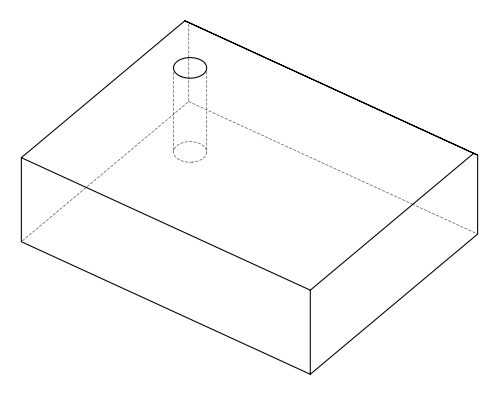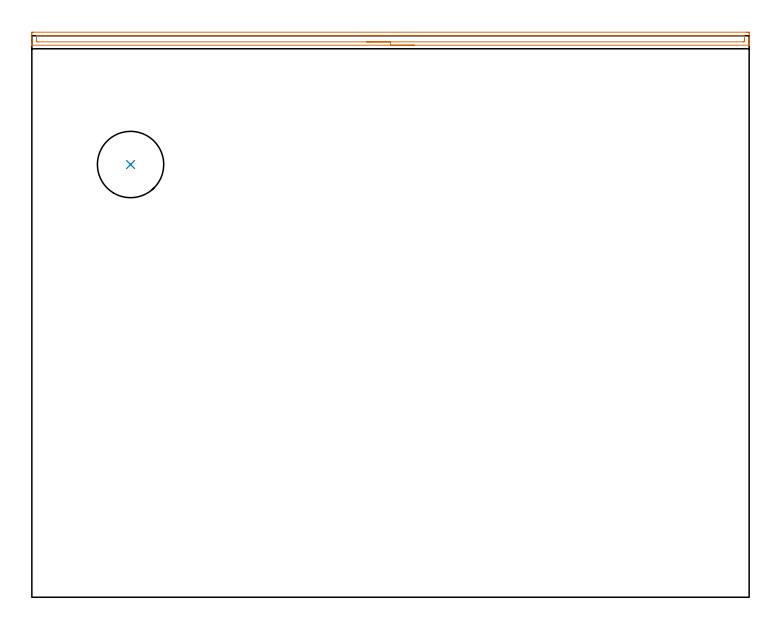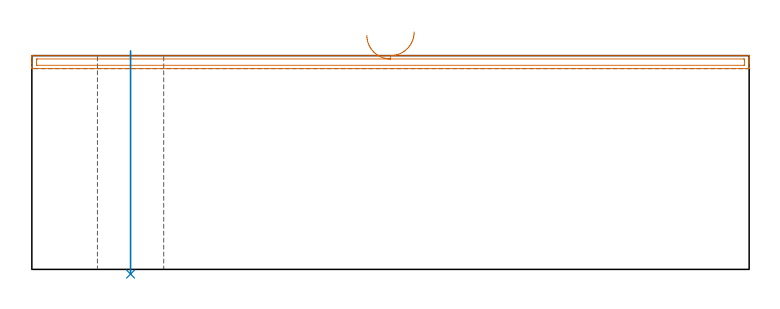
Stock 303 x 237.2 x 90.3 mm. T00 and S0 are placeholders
(PLAN: 2 operations, 1 tool changes, 5.4 min)
(1 AREA_MILL | FG_CHAMFER_SURFACE | UGT0205_001 | 5.04 min | 4590 mm3)
(2 INDEXABLE_INSERT_DRILL_THROUGH_HOLE_FROM_SOLID | STEP1HOLE | NXT0302_027 | 0.38 min | 55572 mm3)
(TOOL UGT0205_001 | Chamfer Mill 20 x 3 x 45 deg. | D20 FL50 Z2)
(TOOL NXT0302_027 | Index. Insert Drill 28mm [880-D2800L32-05] | D28 PA176 FL140 Z2)
(OP 1 AREA_MILL)
G17 G21 G94 G90
T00 M6
G54
G17 G0 G90 X161.5 Y233.2 S1061 M3
G43 Z100.3 H0
G94 G1 X161.462 Z99.428 F250.
X161.348 Z98.563
X161.159 Z97.712
X160.897 Z96.88
X160.563 Z96.074
X160.16 Z95.3
X159.692 Z94.564
X159.16 Z93.872
X158.571 Z93.229
X157.928 Z92.639
X157.236 Z92.108
X156.5 Z91.64
X155.726 Z91.237
X154.92 Z90.903
X154.088 Z90.641
X153.236 Z90.452
X152.372 Z90.338
X151.5 Z90.3
X0.164
X0.009 Y233.203 Z90.288
X0. Y233.232 Z90.258
Y233.592 Z89.908
Y233.966 Z89.534
Y234.619 Z88.876
Y235.833 Z87.664
Y236.394 Z87.101
Y237.888 Z85.608
X0.003 Y238.168 Z85.328
X0.008 Y238.691 Z84.805
X0.082 Y238.694 Z84.803
X0.611 Y238.7 Z84.8
X301.854
X302.389 Y238.699 Z84.801
X302.918 Y238.694 Z84.803
X302.992 Y238.691 Z84.805
X303. Y238.168 Z85.328
Y236.394 Z87.101
Y235.833 Z87.664
Y235.506 Z87.99
Y234.946 Z88.55
Y234.619 Z88.876
Y233.966 Z89.534
Y233.592 Z89.908
Y233.232 Z90.258
X302.991 Y233.203 Z90.288
X302.836 Y233.2 Z90.3
X151.5
Y234.614 Z88.886
X2.401
X2.01 Y234.619 Z88.881
X2.001 Y235.012 Z88.488
X2. Y236.394 Z87.106
X2.001 Y236.786 Z86.714
X2.01 Y237.281 Z86.219
X2.392 Y237.286 Z86.214
X300.599
X300.99 Y237.281 Z86.219
X300.999 Y236.888 Z86.612
X301. Y235.506 Z87.994
X300.999 Y235.114 Z88.386
X300.99 Y234.619 Z88.881
X300.608 Y234.614 Z88.886
X151.5
X150.628 Z88.924
X149.764 Z89.038
X148.912 Z89.226
X148.08 Z89.489
X147.274 Z89.823
X146.5 Z90.225
X145.764 Z90.694
X145.072 Z91.225
X144.429 Z91.815
X143.84 Z92.458
X143.308 Z93.15
X142.84 Z93.886
X142.437 Z94.66
X142.103 Z95.466
X141.841 Z96.298
X141.652 Z97.149
X141.538 Z98.014
X141.5 Z98.886
G0 Z100.3
M5
M2
(OP 2 INDEXABLE_INSERT_DRILL_THROUGH_HOLE_FROM_SOLID)
G17 G21 G94 G90
T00 M6
G54
G17 G0 G90 X41.7 Y182.8 S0 M3
G43 Z100.3 H1
G94 G81 G98 Z-1.989 F250. R92.3
G80
M5
M2
